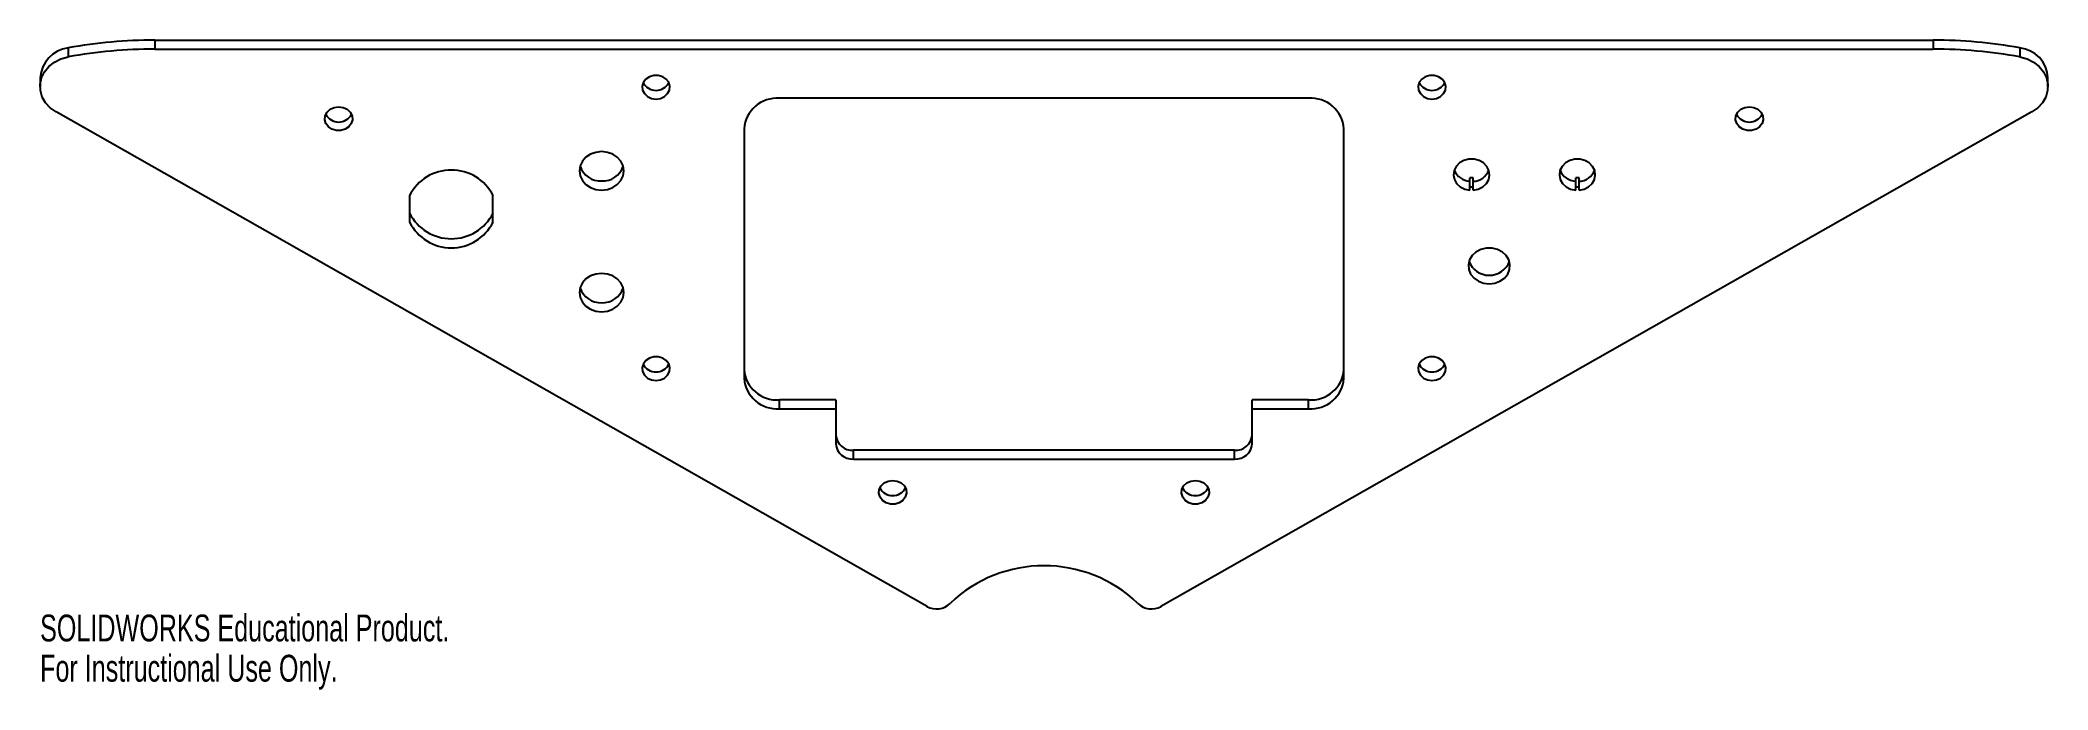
# Paper-space layout '_Front' of a CAD drawing. Header units: inches. Extents: x -7.1 to 7.1, y 21.3 to 25.9.
import ezdxf

# ---------------------------------------------------------------- set-up
doc = ezdxf.new("R2010")
doc.units = ezdxf.units.IN
doc.header["$MEASUREMENT"] = 0
doc.styles.add('SLDTEXTSTYLE0', font='TXT', dxfattribs={"width": 0.7})

psp = doc.layouts.new('_Front')

# ---------------------------------------------------------------- linework, layer by layer
at = {"color": 7, "linetype": 'Continuous', "lineweight": 25}
for p, q in [((-6.917, 25.826), (-6.917, 25.763)), ((-6.303, 25.881), (-6.303, 25.817)), ((-6.303, 25.881), (6.303, 25.881)), ((-6.303, 25.817), (6.303, 25.817)), ((6.303, 25.881), (6.303, 25.817)), ((6.917, 25.826), (6.917, 25.763)), ((-7.116, 25.615), (-7.116, 25.552)), ((7.116, 25.552), (7.116, 25.615)), ((-0.829, 21.87), (-7.003, 25.372)), ((1.876, 25.469), (-1.876, 25.469)), ((7.003, 25.372), (0.829, 21.87)), ((-2.126, 25.253), (-2.126, 23.485)), ((2.126, 23.485), (2.126, 25.253)), ((3.019, 24.818), (3.019, 24.905)), ((3.043, 24.905), (3.019, 24.905)), ((3.043, 24.818), (3.043, 24.905)), ((3.769, 24.818), (3.769, 24.905)), ((3.793, 24.905), (3.769, 24.905)), ((3.793, 24.818), (3.793, 24.905)), ((-4.497, 24.78), (-4.497, 24.591)), ((-3.906, 24.591), (-3.906, 24.78)), ((3.019, 24.842), (3.043, 24.842)), ((3.769, 24.842), (3.793, 24.842)), ((-1.876, 23.269), (-1.876, 23.333)), ((-1.476, 23.333), (-1.876, 23.333)), ((-1.876, 23.269), (-1.476, 23.269)), ((-1.476, 23.333), (-1.476, 23.02)), ((1.476, 23.02), (1.476, 23.333)), ((1.876, 23.333), (1.476, 23.333)), ((1.476, 23.269), (1.876, 23.269)), ((1.876, 23.269), (1.876, 23.333)), ((-1.351, 22.913), (-1.351, 22.976)), ((1.351, 22.976), (-1.351, 22.976)), ((-1.351, 22.913), (1.351, 22.913)), ((1.351, 22.913), (1.351, 22.976))]:
    psp.add_line(p, q, dxfattribs=at)
at = {"color": 7, "linetype": 'Continuous', "lineweight": 25, "flags": 128}
for points in [[(-7.003, 25.372), (-7.044, 25.401), (-7.077, 25.437), (-7.101, 25.478), (-7.113, 25.523), (-7.115, 25.569), (-7.105, 25.614), (-7.084, 25.657), (-7.053, 25.694), (-7.014, 25.725), (-6.968, 25.748), (-6.917, 25.763)], [(6.917, 25.763), (6.968, 25.748), (7.014, 25.725), (7.053, 25.694), (7.084, 25.657), (7.105, 25.614), (7.115, 25.569), (7.113, 25.523), (7.101, 25.478), (7.077, 25.437), (7.044, 25.401), (7.003, 25.372)], [(-2.75, 25.463), (-2.718, 25.468), (-2.69, 25.481), (-2.668, 25.502), (-2.655, 25.527), (-2.652, 25.555), (-2.66, 25.582), (-2.678, 25.605), (-2.703, 25.622), (-2.734, 25.631), (-2.766, 25.631), (-2.797, 25.622), (-2.822, 25.605), (-2.84, 25.582), (-2.848, 25.555), (-2.845, 25.527), (-2.832, 25.502), (-2.81, 25.481), (-2.782, 25.468), (-2.75, 25.463)], [(2.75, 25.463), (2.782, 25.468), (2.81, 25.481), (2.832, 25.502), (2.845, 25.527), (2.848, 25.555), (2.84, 25.582), (2.822, 25.605), (2.797, 25.622), (2.766, 25.631), (2.734, 25.631), (2.703, 25.622), (2.678, 25.605), (2.66, 25.582), (2.652, 25.555), (2.655, 25.527), (2.668, 25.502), (2.69, 25.481), (2.718, 25.468), (2.75, 25.463)], [(-5, 25.409), (-4.968, 25.404), (-4.94, 25.391), (-4.918, 25.37), (-4.905, 25.345), (-4.902, 25.317), (-4.91, 25.29), (-4.928, 25.267), (-4.953, 25.25), (-4.984, 25.241), (-5.016, 25.241), (-5.047, 25.25), (-5.072, 25.267), (-5.09, 25.29), (-5.098, 25.317), (-5.095, 25.345), (-5.082, 25.37), (-5.06, 25.391), (-5.032, 25.404), (-5, 25.409)], [(5, 25.409), (5.032, 25.404), (5.06, 25.391), (5.082, 25.37), (5.095, 25.345), (5.098, 25.317), (5.09, 25.29), (5.072, 25.267), (5.047, 25.25), (5.016, 25.241), (4.984, 25.241), (4.953, 25.25), (4.928, 25.267), (4.91, 25.29), (4.902, 25.317), (4.905, 25.345), (4.918, 25.37), (4.94, 25.391), (4.968, 25.404), (5, 25.409)], [(-3.136, 24.819), (-3.095, 24.824), (-3.057, 24.838), (-3.025, 24.859), (-3, 24.887), (-2.984, 24.92), (-2.979, 24.955), (-2.984, 24.99), (-3, 25.023), (-3.025, 25.051), (-3.057, 25.073), (-3.095, 25.086), (-3.136, 25.091), (-3.177, 25.086), (-3.215, 25.073), (-3.247, 25.051), (-3.272, 25.023), (-3.288, 24.99), (-3.293, 24.955), (-3.288, 24.92), (-3.272, 24.887), (-3.247, 24.859), (-3.215, 24.838), (-3.177, 24.824), (-3.136, 24.819)], [(3.043, 24.818), (3.078, 24.826), (3.11, 24.842), (3.136, 24.865), (3.152, 24.894), (3.158, 24.925), (3.154, 24.957), (3.139, 24.986), (3.115, 25.011), (3.084, 25.028), (3.049, 25.037), (3.012, 25.037), (2.977, 25.028), (2.946, 25.011), (2.922, 24.986), (2.907, 24.957), (2.903, 24.925), (2.909, 24.894), (2.925, 24.865), (2.951, 24.842), (2.983, 24.826), (3.019, 24.818)], [(3.793, 24.818), (3.828, 24.826), (3.86, 24.842), (3.886, 24.865), (3.902, 24.894), (3.908, 24.925), (3.904, 24.957), (3.889, 24.986), (3.865, 25.011), (3.834, 25.028), (3.799, 25.037), (3.762, 25.037), (3.727, 25.028), (3.696, 25.011), (3.672, 24.986), (3.657, 24.957), (3.653, 24.925), (3.659, 24.894), (3.675, 24.865), (3.701, 24.842), (3.733, 24.826), (3.769, 24.818)], [(3.156, 24.154), (3.195, 24.159), (3.232, 24.173), (3.263, 24.195), (3.287, 24.223), (3.3, 24.256), (3.303, 24.29), (3.295, 24.324), (3.276, 24.355), (3.249, 24.38), (3.214, 24.398), (3.176, 24.408), (3.135, 24.408), (3.097, 24.398), (3.062, 24.38), (3.035, 24.355), (3.016, 24.324), (3.008, 24.29), (3.011, 24.256), (3.024, 24.223), (3.048, 24.195), (3.079, 24.173), (3.116, 24.159), (3.156, 24.154)], [(-3.136, 23.957), (-3.095, 23.962), (-3.057, 23.975), (-3.025, 23.997), (-3, 24.025), (-2.984, 24.058), (-2.979, 24.093), (-2.984, 24.128), (-3, 24.161), (-3.025, 24.189), (-3.057, 24.211), (-3.095, 24.224), (-3.136, 24.229), (-3.177, 24.224), (-3.215, 24.211), (-3.247, 24.189), (-3.272, 24.161), (-3.288, 24.128), (-3.293, 24.093), (-3.288, 24.058), (-3.272, 24.025), (-3.247, 23.997), (-3.215, 23.975), (-3.177, 23.962), (-3.136, 23.957)], [(-2.75, 23.47), (-2.718, 23.474), (-2.69, 23.487), (-2.668, 23.508), (-2.655, 23.533), (-2.652, 23.561), (-2.66, 23.588), (-2.678, 23.611), (-2.703, 23.628), (-2.734, 23.637), (-2.766, 23.637), (-2.797, 23.628), (-2.822, 23.611), (-2.84, 23.588), (-2.848, 23.561), (-2.845, 23.533), (-2.832, 23.508), (-2.81, 23.487), (-2.782, 23.474), (-2.75, 23.47)], [(2.75, 23.47), (2.782, 23.474), (2.81, 23.487), (2.832, 23.508), (2.845, 23.533), (2.848, 23.561), (2.84, 23.588), (2.822, 23.611), (2.797, 23.628), (2.766, 23.637), (2.734, 23.637), (2.703, 23.628), (2.678, 23.611), (2.66, 23.588), (2.652, 23.561), (2.655, 23.533), (2.668, 23.508), (2.69, 23.487), (2.718, 23.474), (2.75, 23.47)], [(-1.073, 22.762), (-1.041, 22.758), (-1.012, 22.744), (-0.99, 22.724), (-0.978, 22.698), (-0.975, 22.671), (-0.983, 22.644), (-1, 22.62), (-1.026, 22.603), (-1.056, 22.594), (-1.089, 22.594), (-1.119, 22.603), (-1.145, 22.62), (-1.162, 22.644), (-1.17, 22.671), (-1.168, 22.698), (-1.155, 22.724), (-1.133, 22.744), (-1.104, 22.758), (-1.073, 22.762)], [(1.073, 22.762), (1.104, 22.758), (1.133, 22.744), (1.155, 22.724), (1.168, 22.698), (1.17, 22.671), (1.162, 22.644), (1.145, 22.62), (1.119, 22.603), (1.089, 22.594), (1.056, 22.594), (1.026, 22.603), (1, 22.62), (0.983, 22.644), (0.975, 22.671), (0.978, 22.698), (0.99, 22.724), (1.012, 22.744), (1.041, 22.758), (1.073, 22.762)]]:
    psp.add_lwpolyline(points, dxfattribs=at)
at = {"color": 7, "linetype": 'Continuous', "lineweight": 25}
for centre, radius, start, end in [((-6.889, 25.6), 0.227, 97.0633, 176.3211), ((-6.304, 22.418), 3.463, 89.9891, 100.1951), ((-6.304, 22.354), 3.463, 89.9891, 100.1951), ((6.304, 22.418), 3.463, 79.8049, 90.0109), ((6.304, 22.354), 3.463, 79.8049, 90.0109), ((6.894, 25.605), 0.222, 2.5907, 84.0249), ((-2.75, 25.628), 0.103, 208.1061, 331.8939), ((2.75, 25.628), 0.103, 208.1061, 331.8939), ((-5, 25.404), 0.103, 208.1061, 331.8939), ((-1.892, 25.235), 0.235, 86.0795, 175.4513), ((1.892, 25.235), 0.235, 4.5487, 93.9205), ((5, 25.404), 0.103, 208.1061, 331.8939), ((-4.201, 24.629), 0.332, 27.1123, 152.8877), ((-3.144, 25.035), 0.152, 198.3928, 273.193), ((-3.127, 25.035), 0.152, 266.807, 341.6072), ((3.022, 25.004), 0.122, 201.1179, 268.3671), ((3.038, 25.005), 0.124, 272.078, 338.437), ((3.772, 25.004), 0.122, 201.1179, 268.3671), ((3.788, 25.005), 0.124, 272.078, 338.437), ((-4.201, 24.806), 0.332, 207.1123, 332.8877), ((-4.201, 24.742), 0.332, 207.1123, 332.8877), ((3.156, 24.368), 0.153, 200.7961, 339.2039), ((-3.144, 24.173), 0.152, 198.3928, 273.193), ((-3.127, 24.173), 0.152, 266.807, 341.6072), ((-2.75, 23.634), 0.103, 208.1061, 331.8939), ((-1.892, 23.567), 0.235, 184.5487, 273.9205), ((-1.892, 23.504), 0.235, 184.5487, 273.9205), ((1.892, 23.567), 0.235, 266.0795, 355.4513), ((1.892, 23.504), 0.235, 266.0795, 355.4513), ((2.75, 23.634), 0.103, 208.1061, 331.8939), ((-1.359, 23.093), 0.117, 184.5487, 273.9205), ((1.359, 23.093), 0.117, 266.0795, 355.4513), ((-1.359, 23.03), 0.117, 184.5487, 273.9205), ((1.359, 23.03), 0.117, 266.0795, 355.4513), ((-1.073, 22.758), 0.103, 208.1061, 331.8939), ((1.073, 22.758), 0.103, 208.1061, 331.8939), ((0, 21.195), 0.963, 46.2872, 133.7128), ((-0.761, 21.991), 0.139, 240.5105, 313.4336), ((0.761, 21.991), 0.139, 226.5664, 299.4895)]:
    psp.add_arc(centre, radius, start, end, dxfattribs=at)

# ---------------------------------------------------------------- texts
at = {"color": 7, "linetype": 'Continuous', "char_height": 0.1903, "attachment_point": 1, "style": 'SLDTEXTSTYLE0'}
for s, insert in [('SOLIDWORKS Educational Product.', (-7.116, 21.812)), ('For Instructional Use Only.', (-7.116, 21.527))]:
    psp.add_mtext(s, dxfattribs=dict(at, insert=insert))

doc.saveas('drawing.dxf')
